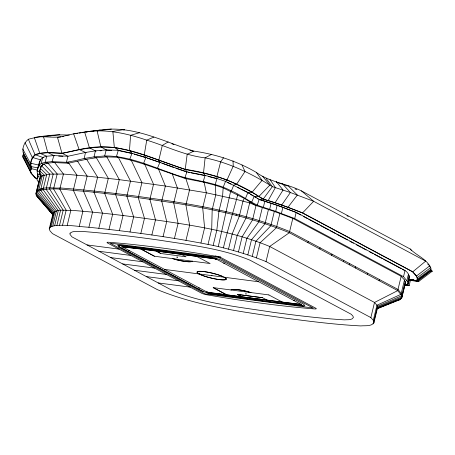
<?xml version="1.0" encoding="UTF-8"?>
<svg xmlns="http://www.w3.org/2000/svg" width="455" height="455" viewBox="0 0 455 455"><rect width="100%" height="100%" fill="white"/><g stroke="black" fill="none" stroke-linecap="round" stroke-linejoin="round"><path stroke-width="0.68" d="M165.774 251.206L165.626 251.069M165.688 251.319L165.609 251.069M223.149 187.756L222.603 196.128L218.952 211.205L216.807 230.31L213.15 245.433C172.087 237.265 130.545 231.538 88.907 227.273C77.515 226.533 66.043 224.321 54.628 225.743C52.683 226.192 49.749 226.522 49.248 228.876L50.005 230.856L52.45 233.603L157.282 289.602C197.1 306.061 240.172 311.573 282.481 317.749C308.49 321.207 334.573 324.557 360.781 325.922C364.984 325.405 371.769 326.821 374.055 322.316L373.299 320.337L370.853 317.584L266.021 261.591C248.919 254.646 231.157 249.442 213.15 245.433M230.662 191.18L218.281 246.61M163.669 251.911L161.889 250.955M173.85 253.242L171.962 252.275M414.516 280.269L410.632 279.37L409.153 285.683L406.724 285.313L407.595 284.352C409.938 278.79 410.404 274.166 405.018 270.463L296.211 212.343L277.186 205.171L259.174 199.364L247.947 192.471L225.549 181.374L216.955 178.531L205.074 175.402L186.908 171.836L145.896 157.481L131.973 153.301L118.311 150.292L106.18 149.923L95.408 150.861L85.494 152.465L84.181 158.482L75.172 160.672L66.39 162.304L52.092 161.633L45.09 162.276L41.172 163.425C37.196 166.553 36.218 172.166 38.146 176.728L36.935 178.838L37.162 180.129L38.811 182.5M95.408 150.861L94.026 156.89L84.181 158.482L86.092 159.375L95.812 157.8L106.271 156.89L117.697 157.237L130.568 160.069L144.081 164.124L185.378 178.576L203.743 182.188L215.061 185.168L222.939 187.767L244.295 198.369L255.949 205.524L274.331 211.433L292.798 218.394L401.179 276.287L404.472 279.984L405.473 282.618L401.674 298.071L399.342 299.89L376.791 308.888M53.195 215.192L36.935 196.384L36.155 195.007L35.934 193.75L39.397 179.424L40.802 176.568C39.039 172.331 39.608 167.042 43.236 163.971M430.652 269.889L432.25 271.214L418.901 281.292L409.489 279.273L408.021 285.586L405.587 285.018L409.153 285.683L404.859 284.875M36.935 178.838L37.936 174.697M37.282 177.683L37.947 174.925M39.733 178.297L35.934 193.75L52.911 213.753C56.465 208.276 65.31 210.875 70.855 210.273C99.179 212.428 127.4 215.789 155.502 219.89C194.171 225.543 233.335 231.43 269.678 246.468L374.51 302.461L376.962 305.214L377.713 307.193L373.8 323.164M238.443 251.962L242.106 236.839L252.548 219.873L256.011 205.541L249.664 202.913L236.23 199.353L206.343 192.778L165.37 186.038L119.301 179.645L87.15 176.102L63.45 174.055L49.737 174.146L42.241 175.732L38.595 190.81L36.269 192.63L53.161 212.906L49.248 228.876M41.803 189.86L42.087 188.671M50.169 227.29L53.832 212.167L37.156 191.646L40.626 177.313L42.241 175.732L40.074 173.793L39.892 174.504L40.631 177.308L38.146 176.728M51.256 226.658L54.913 211.535L38.595 190.81C53.184 186.567 68.682 190.531 83.504 191.174C109.666 193.722 135.738 197.146 161.724 201.116C205.142 207.355 248.595 216.011 289.329 232.727L397.715 290.614L401.782 295.693L402.004 296.944L377.713 307.193L377.462 308.041L401.674 298.071L405.473 282.618M52.746 226.141L56.403 211.018L40.575 190.122L44.22 175.05L39.67 170.818L39.892 174.504L37.435 174.026M54.628 225.743L58.285 210.619L43.077 189.593L46.723 174.515L40.415 168.39M56.898 225.464L60.555 210.341L46.086 189.223L49.737 174.146L41.513 165.728L39.488 171.529L37.02 170.961C38.51 166.359 38.584 160.621 42.73 157.413L46.763 156.23L53.832 155.582L67.954 156.247L85.494 152.465M59.537 225.305L63.194 210.182L49.589 189.013L53.235 173.935L44.141 164.05M62.523 225.27L66.18 210.147L53.559 188.967L57.205 173.89L47.377 162.441M67.198 225.396L70.855 210.273L59.804 189.132L63.45 174.055L54.543 162.384M79.238 226.38L82.895 211.256L73.306 190.241L76.952 175.164L68.375 162.492M88.907 227.273L92.564 212.149L83.504 191.174L87.15 176.102L77.663 161.417M98.826 228.274L102.483 213.15L93.969 192.237L97.615 177.16L86.615 159.25M108.99 229.4L112.647 214.271L104.69 193.42L108.335 178.343L96.335 157.686M119.381 230.634L123.043 215.511L115.655 194.723L119.301 179.645L106.788 156.782M129.999 231.982L133.656 216.859L126.854 196.145L130.5 181.067L118.237 157.146M140.822 233.443L144.48 218.32L138.274 197.686L141.92 182.609L131.125 159.989M151.845 235.013L155.502 219.89L149.9 199.341L153.545 184.269L144.639 164.05M163.055 236.691L166.712 221.568L161.724 201.116L165.37 186.038L158.38 168.714M161.189 250.819L161.491 250.802M165.04 251.296L164.795 251.2M165.483 251.291L165.927 251.416L165.609 251.177M166.547 251.496L166.849 251.649M167.713 251.649L167.269 251.524L167.554 251.507M174.436 238.477L178.093 223.354L173.73 202.998L177.376 187.921L172.263 173.912M171.637 252.252L171.273 252.07L171.581 252.178M185.976 240.371L189.633 225.248L185.902 204.995L189.553 189.917L185.617 177.859M200.951 242.924L204.608 227.796L202.697 207.855L206.343 192.778L203.954 181.46M208.043 244.341L211.706 229.218L212.178 209.749L215.824 194.677L215.329 185.128M223.416 247.861C227.545 230.042 233.142 212.604 237.669 194.899M236.026 215.312L236.31 214.123M228.507 249.175L232.164 234.052L239.347 216.17L242.993 201.093L244.318 198.243M233.529 250.546L237.186 235.423L246.018 217.99L249.664 202.913L250.29 201.895M243.226 253.418L246.883 238.295L258.889 221.801L262.359 207.474M247.833 254.897L251.49 239.774L265.009 223.769L268.478 209.442M407.595 284.352L407.936 283.198L407.708 281.907L403.517 276.674L294.709 218.559L275.685 211.387L263.354 207.309L264.856 201.093M252.241 256.398L255.898 241.275L270.867 225.765L274.331 211.433M256.421 257.905L260.078 242.782L276.412 227.767L279.882 213.435M269.656 209.334L271.157 203.123M249.3 297.701L251.183 298.798L261.261 299.987M251.843 299.026L251.478 298.844L251.854 298.975M275.685 211.387L277.186 205.171M255.403 299.447L255.835 299.623M256.279 299.617L256.728 299.743M256.557 299.652L256.489 299.646M266.021 261.591L269.678 246.468L289.329 232.727L292.798 218.394M257.172 299.731L257.632 299.805M258.076 299.799L258.508 299.976M258.235 299.942L258.178 299.845M281.395 213.446L282.896 207.235M261.46 300.249L261.767 300.346M294.709 218.559L296.211 212.343M307.938 242.663L308.228 241.474M319.802 248.999L320.087 247.81M331.661 255.335L331.951 254.146M343.519 261.671L343.809 260.482M349.451 264.838L349.741 263.65M355.383 268.006L355.668 266.818M367.242 274.342L367.532 273.154M379.106 280.678L379.39 279.489M370.853 317.584L374.51 302.461L397.715 290.614L401.179 276.287M373.299 320.337L376.962 305.214L401.009 294.317L404.472 279.984M373.134 323.903L373.464 322.527M373.885 321.372L377.548 306.249L401.782 295.693L405.251 281.361M403.517 276.674L405.018 270.463M406.906 280.49L408.414 274.274M407.708 281.907L409.21 275.69M106.18 149.923L104.678 155.957L94.026 156.89L95.812 157.8M42.73 157.413L41.172 163.425L43.481 164.249L47.172 163.163L53.906 162.549L68.187 163.22L86.092 159.375M53.832 155.582L52.092 161.633L53.906 162.549M36.878 178.815L35.046 177.837L31.315 173.645L23.029 157.481L22.75 155.911L23.597 154.035C21.624 148.705 24.007 142.654 28.358 139.258C41.581 135.698 55.612 134.305 69.296 135.124M31.315 173.645L30.184 170.676L31.258 168.64L30.24 163.118L22.75 148.961M36.218 192.562C40.66 185.248 52.985 188.802 60.088 187.943C90.238 190.224 120.274 193.79 150.19 198.152C197.538 204.858 245.182 213.207 289.619 231.538L398 289.425L402.072 294.504L401.958 296.882M409.096 278.136L409.443 276.981M408.948 279.171L416.621 280.968L417.696 278.932L416.564 275.963L412.833 271.772L302.603 212.894C291.263 208.441 279.848 204.136 268.2 200.547C262.091 199.404 257.399 195.11 252.093 192.192C231.561 180.129 208.788 172.763 185.248 169.345C154.131 159.637 123.004 142.586 89.43 147.801C80.114 148.825 71.185 151.725 61.948 153.187C52.996 152.88 43.64 151.452 35.012 154.649L32.299 157.419L30.24 163.118L38.51 165.029M416.621 280.968L430.237 270.964L431.078 269.087C428.235 259.521 416.621 255.744 410.211 248.999L301.403 190.878C286.786 183.581 269.627 182.154 256.284 172.388C237.129 161.133 215.863 154.29 193.898 151.111C163.464 141.607 133.019 124.954 100.18 130.056C88.179 131.58 76.065 132.763 64.377 136.039C54.52 138.866 44.283 135.391 34.29 137.512L39.784 153.244L46.763 156.23L45.09 162.276L47.172 163.163M186.908 171.836L184.884 177.831L185.378 178.576M131.973 153.301L129.823 159.25L130.568 160.069M225.549 181.374L222.939 187.767M145.896 157.481L143.587 163.379L144.081 164.124M159.921 162.219L157.521 168.088L157.834 168.777M268.2 200.547L275.389 187.557L270.054 179.628M275.104 202.771L283.055 190.025L276.35 181.659M281.708 205.017L290.387 192.516L313.649 201.292L425.67 261.125L412.833 271.772M223.536 157.754L220.612 161.929L216.904 176.455L216.955 178.531L215.061 185.168M287.969 207.275L297.342 195.03L288.089 185.771M192.084 261.17L191.856 261.437A14.958 2.497 13.6 0 1 174.129 259.117L172.246 258.571M192.26 261.193L192.016 261.483A15.123 2.525 13.6 0 1 174.089 259.134M231.009 289.96L231.254 289.67A15.123 2.525 13.6 0 1 249.186 292.019M231.191 289.983L231.413 289.716A14.958 2.497 13.6 0 1 249.141 292.036L251.023 292.582M302.603 212.894L313.649 201.292L301.403 190.878M225.401 181.528L227.068 179.816L233.256 166.109L233.017 160.888M43.481 164.249L41.331 166.439L38.914 165.734L40.404 159.785L32.299 157.419L25.025 142.66M40.631 177.308L42.241 175.732M416.564 275.963L429.827 265.794L427.666 264.065M430.47 270.23L432.25 271.214L430.834 271.095L417.644 281.184L416.115 280.849L416.82 280.075A96.403 16.079 13.6 0 0 416.075 275.861L412.361 271.692L302.217 212.86L287.662 207.275A96.403 16.079 13.6 0 0 267.995 200.581L262.996 199.062L251.837 192.209L236.463 184.252L226.971 179.907L216.904 176.58L203.618 173.082L185.35 169.493L144.343 155.132L129.629 150.719L114.558 147.403L101.175 146.993L89.789 147.983L79.477 149.655L62.312 153.369L48.111 152.704L40.205 153.426L35.479 154.814C31.327 158.05 29.763 163.88 31.765 168.76L31.059 169.533A96.403 16.079 13.6 0 0 31.805 173.747L35.518 177.916L37.344 178.889M417.44 277.516L430.8 267.517L429.708 266.63M417.696 278.932L431.078 269.087M417.315 280.2L430.658 270.498M168.196 141.932L162.304 145.412L158.875 159.927L160.024 162.446M211.268 154.524L205.12 157.851C184.673 155.485 166.2 146.112 146.732 140.151C126.786 133.412 105.725 128.566 84.619 132.013L89.43 147.801L96.005 151.168M193.898 151.111L187.164 154.325L185.248 169.345L187.073 172.081L175.903 168.293M122.804 246.906L121.894 246.587M211.609 275.605L164.63 269.417M300.55 304.293L301.46 304.611M406.685 285.109L404.54 284.773L408.55 285.592M153.864 137.091L146.732 140.151L144.246 154.984L146.061 157.726L134.197 154.165M376.791 308.78L400.781 299.049M397.369 300.573L399.342 299.89M230.497 191.231L231.362 190.952C242.504 195.519 251.786 203.982 263.354 207.309M50.642 135.909L52.547 135.345M139.406 132.752L130.585 135.306L129.476 150.554L132.223 153.574L119.381 150.747M246.127 293.964C244.807 293.492 246.792 294.288 245.996 293.879M404.643 284.83L406.002 284.563M124.551 129.482L112.851 131.404L114.313 147.215L118.311 150.292L116.503 156.321L117.697 157.237M92.752 131.256L94.105 131.04M95.453 130.818L100.18 130.056M111.367 129.078L97.108 130.921L100.856 146.8L106.709 150.23L111.651 150.383M77.725 133.269L73.613 133.793L79.09 149.473L86.137 152.766M79.09 133.093L81.149 132.832M82.52 132.655L83.885 132.479M85.944 132.217L87.314 132.041M60.919 136.887L57.467 137.325L61.948 153.187L67.954 156.247L66.39 162.304L68.187 163.22M62.301 136.716L63.683 136.54M59.844 134.68L43.504 136.671L47.741 152.522L54.435 155.889M100.02 150.815L101.357 150.702M255.949 205.524L257.166 205.427L259.174 199.364L263.24 199.04L272.352 186.635L290.387 192.516L282.379 183.706M244.295 198.369L245.535 198.289L247.947 192.471L252.093 192.192L262.097 180.328L256.284 172.388M165.836 251.285L165.774 251.251M250.313 202.077L251.734 202.111L254.191 196.321L258.958 196.423L269.838 185.1L272.352 186.635L266.124 178.434M123.038 129.868L124.425 129.908M58.672 156.088L62.904 156.287M122.446 246.889L141.004 249.095L154.359 256.228L210.147 263.536L196.651 256.387L181.573 254.413M211.746 275.639L211.558 275.582M300.903 304.31L282.35 302.103L268.854 294.954M410.512 280.53L418.242 281.196M404.523 285.183L406.912 285.33M410.08 280.416L418.401 281.173L417.15 281.071M177.205 257.092C175.829 256.91 178.275 257.354 177.114 257.172M207.952 293.498L272.863 302.387L303.451 305.862M212.86 257.479L147.829 248.527L117.384 245.12M350.612 241.406L349.906 241.309L353.467 243.209M167.269 251.524L167.724 251.598M161.741 251.012L171.922 252.349M133.264 247.833L215.96 258.884M133.628 248.094L121.667 246.525L207.452 292.292L208.396 292.411M196.793 256.404L215.317 258.929M214.959 258.787L215.977 258.901M118.38 246.456L203.106 291.74M87.053 244.926L119.039 249.118M129.544 250.733L128.657 250.62L129.641 250.785M223.832 263.087L224.815 263.257L223.928 263.138M98.911 251.262L130.903 255.454M110.77 257.598L142.762 261.79M122.634 263.928L154.62 268.12M258.724 281.781L211.399 275.548M134.492 270.264L166.484 274.456M146.356 276.6L178.343 280.792M268.911 294.925L213.122 287.617L226.562 294.795L208.037 292.269M199.518 288.112L198.63 287.992M293.714 300.414L294.601 300.533M158.215 282.936L190.207 287.128M262.654 297.718L237.3 294.396L241.776 296.791L226.704 294.812L213.35 287.679M266.994 300.095L241.918 296.808L237.521 294.459L262.598 297.746L267.136 300.112L282.208 302.086M207.395 292.315L219.873 294.163M219.509 293.902L301.682 304.674L215.903 258.906M215.232 258.94L216.455 259.208M215.971 259.145L216.54 259.253M211.677 275.622L211.956 275.65M206.809 291.945L208.117 292.258M206.9 291.996L207.383 292.082M38.283 167.986L30.701 166.513L23.268 152.789M188.415 172.348L189.763 172.61M191.106 172.872L199.176 174.458M200.518 174.726L203.88 175.385M430.237 270.964L430.834 271.095M415.807 280.57L418.901 281.292L409.489 279.273M37.628 170.13L31.258 168.64L23.597 154.035M410.37 279.484L416.274 280.877M410.103 280.161L411.906 280.616M218.423 256.353L218.758 256.438M218.707 256.711L218.275 256.603A5.454 0.91 13.6 0 0 217.41 256.398M208.487 176.506L216.307 178.565M259.413 199.591L276.071 204.96M189.786 150.19L193.096 151.31M147.392 158.175L159.358 162.219M276.248 182.097L282.271 184.15M43.498 157.692L35.012 154.649L28.358 139.258M284.176 184.832L287.35 185.981M276.737 205.188L282.396 207.23M171.973 143.82L173.946 144.553M162.008 163.186L173.929 167.628M294.959 188.888L296.859 189.616M283.055 207.48L295.574 212.292M227.261 182.381L230.981 184.082M224.304 277.237L221.875 276.168A14.958 2.497 13.6 0 0 204.295 271.658A14.958 2.497 13.6 0 0 197.658 272.994L199.108 273.933M199.188 273.978L201.48 275.03A14.958 2.497 13.6 0 0 219.06 279.541A14.958 2.497 13.6 0 0 225.697 278.204L224.247 277.266M199.051 273.961L201.36 275.025A15.123 2.525 13.6 0 0 219.139 279.586A15.123 2.525 13.6 0 0 225.856 278.238L224.389 277.283M240.667 189.013L246.911 192.181M237.664 187.432L239.466 188.381M346.96 215.71L348.212 216.375M296.825 212.957L300.573 214.959M303.701 216.631L307.449 218.633M308.7 219.299L319.319 224.975M320.565 225.64L328.681 229.974M329.932 230.639L335.551 233.642M336.797 234.308L347.41 239.978M356.43 244.796L361.173 247.327M362.39 247.981L366.138 249.983M369.261 251.649L373.003 253.645M374.255 254.317L382.365 258.65M383.616 259.316L401.117 268.66M402.362 269.332L404.239 270.333M259.475 299.128L261.358 300.135M257.183 299.68L257.615 299.862M156.361 251.109L160.757 253.452M156.219 251.086L160.695 253.481L186.055 256.802L181.437 254.39L141.147 249.112L154.416 256.199M36.935 196.384L40.228 200.081L41.468 200.746M106.271 156.89L104.678 155.957C128.02 155.69 149.809 165.836 171.484 173.292C190.867 181.101 212.713 180.965 231.362 190.952L233.751 185.122L236.64 184.195L245.012 171.489L241.997 164.994M254.84 196.998L255.966 197.68M257.086 198.369L258.212 199.057M248.094 192.846L249.221 193.54M250.347 194.234L253.156 195.963M198.966 273.916L197.498 272.96A15.123 2.525 13.6 0 1 204.21 271.612A15.123 2.525 13.6 0 1 221.989 276.174M410.211 248.999L411.485 250.426M24.928 160.245L23.029 157.481M40.228 200.081L52.934 214.8M36.155 195.007L53.076 214.697M262.683 176.335L269.838 185.1C249.818 172.786 228.279 162.6 205.12 157.851L203.521 172.934L205.074 175.402L203.277 181.448L203.743 182.188M22.75 155.911L30.184 170.676M23.171 154.507L30.565 169.408M34.421 176.568L35.046 177.837M215.226 255.989A326.883 54.515 13.6 0 1 216.552 256.222A5.454 0.91 13.6 0 1 216.984 256.307M219.134 256.83A5.454 0.91 13.6 0 1 220.339 257.194M220.072 256.802A7.109 1.183 13.6 0 1 220.601 256.961M70.053 233.182L69.996 234.382L71.992 236.884L173.275 290.978C204.858 303.9 239.216 306.954 272.613 312.244C296.495 315.446 320.439 318.454 344.498 319.865C347.324 319.518 351.886 320.468 353.421 317.442L352.915 316.111L351.311 314.308L250.028 260.214C221.75 248.544 191.072 245.148 161.11 240.433C134.811 236.6 108.409 233.438 81.906 231.407C78.067 231.618 73.232 230.475 70.053 233.182M107.477 242.27L107.323 242.305A5.278 0.882 13.6 0 0 107.181 242.782L202.065 293.464A5.278 0.882 13.6 0 0 204.665 294.3L205.08 294.408A5.278 0.882 13.6 0 0 206.746 294.777A326.69 54.481 13.6 0 0 314.911 308.951A5.278 0.882 13.6 0 0 315.827 308.922L315.98 308.888A5.278 0.882 13.6 0 0 316.123 308.41L221.238 257.729A5.278 0.882 13.6 0 0 218.639 256.893L218.224 256.785A5.278 0.882 13.6 0 0 216.557 256.415A326.69 54.481 13.6 0 0 108.392 242.242A5.278 0.882 13.6 0 0 107.477 242.27M167.417 251.49L167.417 251.49M255.545 299.47L255.545 299.47M218.292 257.342L110.127 243.169L205.012 293.85L313.176 308.024L218.292 257.342M211.433 257.183L120.66 245.29A4.977 0.83 13.6 0 0 118.522 245.524A22.147 3.691 13.6 0 0 120.495 247.446L200.888 290.387A22.147 3.691 13.6 0 0 207.167 292.872A4.977 0.83 13.6 0 0 211.871 294.01L302.643 305.902A4.977 0.83 13.6 0 0 304.782 305.669A22.147 3.691 13.6 0 0 302.808 303.747L222.415 260.806A22.147 3.691 13.6 0 0 216.136 258.315A4.977 0.83 13.6 0 0 211.433 257.183"/></g></svg>
